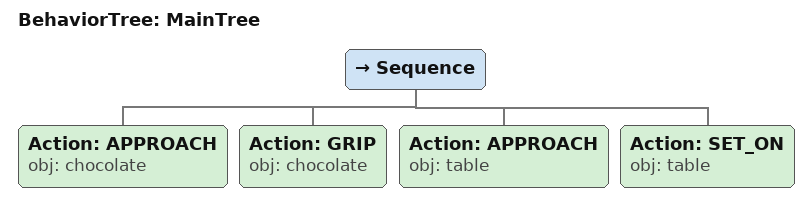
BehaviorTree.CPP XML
<root main_tree_to_execute="MainTree">
  <BehaviorTree ID="MainTree">
    <Sequence>
      <!-- Approach chocolate -->
      <Action ID="APPROACH" obj="chocolate" />
      <!-- Grip chocolate -->
      <Action ID="GRIP" obj="chocolate" />
      <!-- Approach table -->
      <Action ID="APPROACH" obj="table" />
      <!-- Set on table -->
      <Action ID="SET_ON" obj="table" />
    </Sequence>
  </BehaviorTree>
</root>
